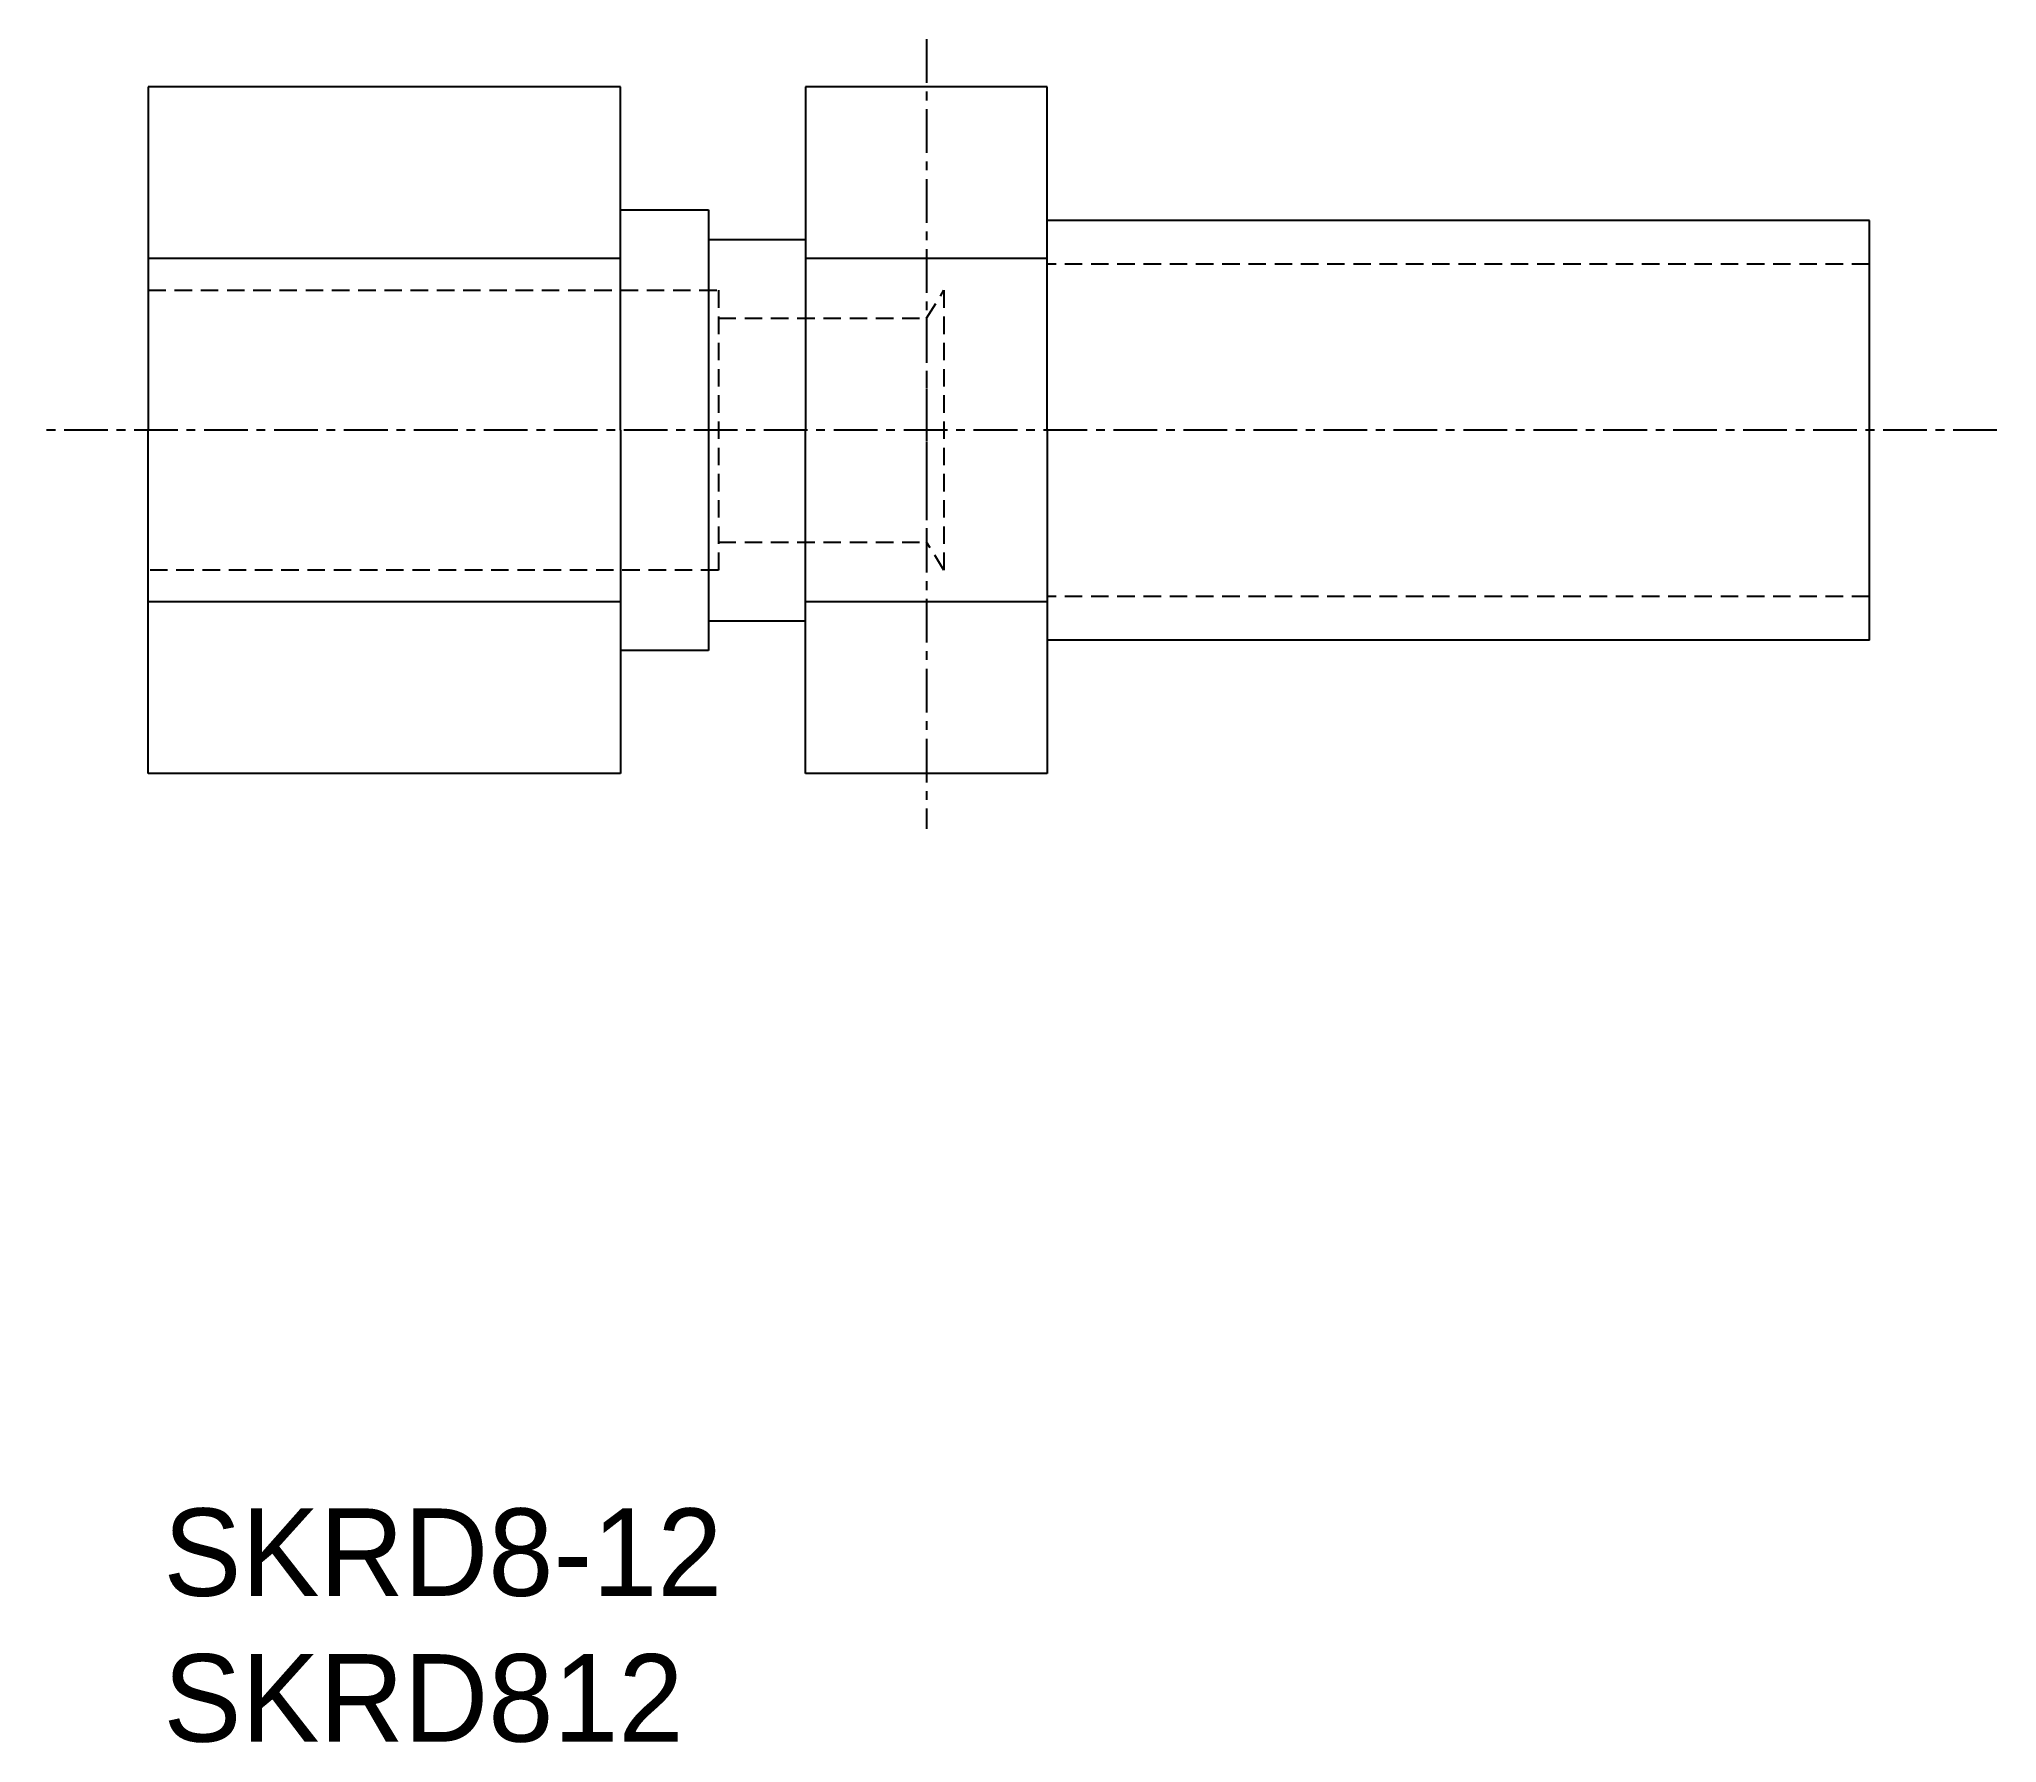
# Model space of a CAD drawing. Extents: x 46.1 to 102.1, y 38.6 to 87.3.
import ezdxf

# ---------------------------------------------------------------- set-up
doc = ezdxf.new("R2010")
doc.units = 0
doc.linetypes.add('CENTER', pattern=[2, 1.25, -0.25, 0.25, -0.25])
doc.linetypes.add('DASHED', pattern=[0.75, 0.5, -0.25])
doc.layers.get('0').update_dxf_attribs({"linetype": 'CONTINUOUS'})
doc.layers.add('CENTER', color=1, linetype='CENTER')

msp = doc.modelspace()

# ---------------------------------------------------------------- linework, layer by layer
at = {"color": 7, "linetype": 'CONTINUOUS'}
for p, q in [((62.722, 85.947), (49.222, 85.947)), ((49.222, 85.947), (49.222, 81.04)), ((62.722, 81.04), (62.722, 85.947)), ((74.922, 85.947), (68.012, 85.947)), ((68.012, 85.947), (68.012, 80.832)), ((74.922, 80.832), (74.922, 85.947)), ((62.722, 82.432), (65.232, 82.432)), ((65.232, 82.432), (65.232, 81.582)), ((98.422, 82.132), (74.922, 82.132)), ((98.422, 70.132), (98.422, 82.132)), ((65.232, 81.582), (65.232, 70.682)), ((65.232, 81.582), (68.012, 81.582)), ((62.722, 81.04), (49.222, 81.04)), ((49.222, 81.04), (49.222, 80.132)), ((62.722, 76.132), (62.722, 81.04)), ((74.922, 81.04), (68.012, 81.04)), ((68.012, 80.832), (68.012, 80.174)), ((74.922, 80.174), (74.922, 80.832)), ((49.222, 80.132), (49.222, 76.132)), ((68.012, 80.174), (68.012, 76.132)), ((74.922, 76.132), (74.922, 80.174)), ((49.222, 72.132), (49.222, 76.132)), ((62.722, 76.132), (62.722, 71.225)), ((68.012, 72.091), (68.012, 76.132)), ((74.922, 76.132), (74.922, 72.091)), ((49.222, 71.225), (49.222, 72.132)), ((68.012, 66.317), (68.012, 72.091)), ((74.922, 72.091), (74.922, 66.317)), ((62.722, 71.225), (49.222, 71.225)), ((49.222, 66.317), (49.222, 71.225)), ((62.722, 71.225), (62.722, 66.317)), ((74.922, 71.225), (68.012, 71.225)), ((65.232, 70.682), (65.232, 69.832)), ((65.232, 70.682), (68.012, 70.682)), ((98.422, 70.132), (74.922, 70.132)), ((65.232, 69.832), (62.722, 69.832)), ((62.722, 66.317), (49.222, 66.317)), ((74.922, 66.317), (68.012, 66.317))]:
    msp.add_line(p, q, dxfattribs=at)
at = {"color": 3, "linetype": 'DASHED'}
for p, q in [((98.422, 80.882), (74.922, 80.882)), ((49.222, 80.132), (65.522, 80.132)), ((65.522, 80.132), (65.522, 72.132)), ((71.467, 79.332), (71.967, 80.132)), ((71.967, 80.132), (71.967, 72.132)), ((65.522, 79.332), (71.467, 79.332)), ((71.467, 79.332), (71.467, 72.932)), ((65.522, 72.932), (71.467, 72.932)), ((71.967, 72.132), (71.467, 72.932)), ((65.522, 72.132), (49.222, 72.132)), ((98.422, 71.382), (74.922, 71.382))]:
    msp.add_line(p, q, dxfattribs=at)
at = {"layer": 'CENTER', "color": 1, "linetype": 'CENTER'}
for p, q in [((71.467, 87.313), (71.467, 64.74)), ((102.066, 76.132), (46.102, 76.132))]:
    msp.add_line(p, q, dxfattribs=at)

# ---------------------------------------------------------------- texts
at = {"color": 7, "linetype": 'CONTINUOUS'}
for s, p in [('SKRD8-12', (49.654, 42.805)), ('SKRD812', (49.654, 38.639))]:
    msp.add_text(s, height=2.5, dxfattribs=at).set_placement(p)

doc.saveas('drawing.dxf')
